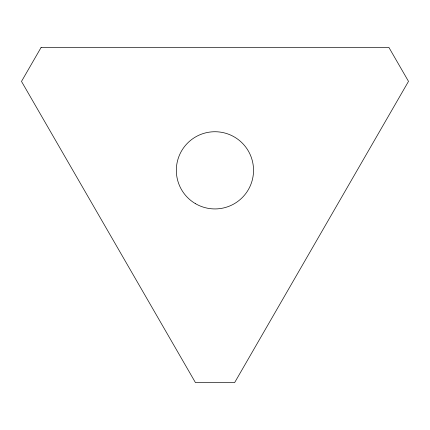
<?xml version="1.0" encoding="UTF-8"?>
<svg xmlns="http://www.w3.org/2000/svg" width="430" height="430" viewBox="0 0 430 430"><rect width="100%" height="100%" fill="white"/><g stroke="black" fill="none" stroke-linecap="round" stroke-linejoin="round"><path stroke-width="0.64" d="M41.103 47.461L21.5 81.42L195.44 382.587L234.646 382.582L408.5 81.367L388.892 47.413L41.097 47.461M195.602 203.745A38.603 38.603 0 0 0 253.533 170.366A38.603 38.603 0 0 0 195.661 136.885A38.603 38.603 0 0 0 195.602 203.745"/></g></svg>
